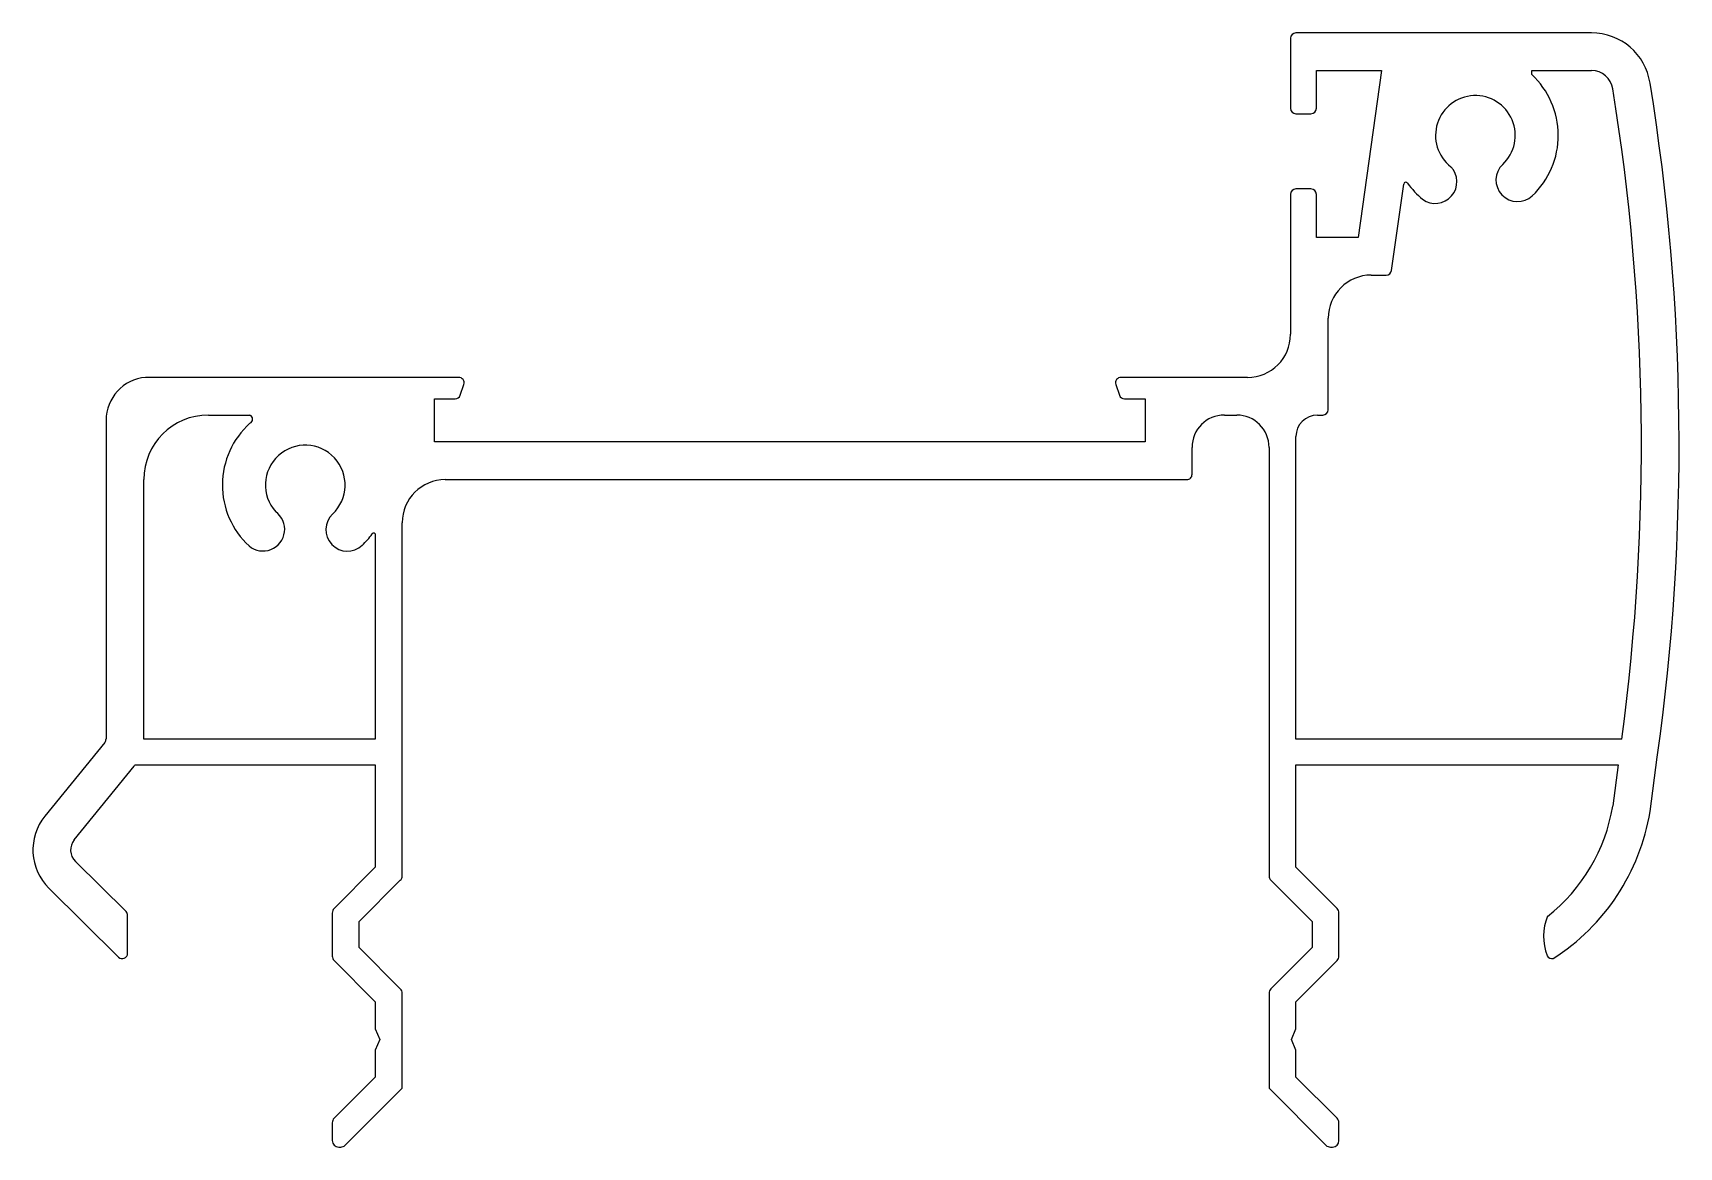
# Model space of a CAD drawing. Extents: x 683.1 to 759.6, y 818.3 to 870.
import ezdxf

# ---------------------------------------------------------------- set-up
doc = ezdxf.new("R2010")
doc.units = 0
doc.layers.get('0').update_dxf_attribs({"linetype": 'CONTINUOUS'})

msp = doc.modelspace()

# ---------------------------------------------------------------- linework, layer by layer
for p, q in [((755.489, 870.039), (741.762, 870.039)), ((741.512, 869.789), (741.512, 866.538)), ((742.712, 868.289), (745.742, 868.289)), ((742.712, 866.538), (742.712, 868.289)), ((745.742, 868.289), (744.652, 860.544)), ((752.711, 868.104), (752.711, 868.289)), ((752.711, 868.289), (755.489, 868.289)), ((741.762, 866.288), (742.462, 866.288)), ((746.202, 859.006), (746.767, 863.019)), ((741.512, 862.541), (741.512, 856.039)), ((742.462, 862.791), (741.762, 862.791)), ((742.712, 860.544), (742.712, 862.541)), ((744.652, 860.544), (742.712, 860.544)), ((745.262, 858.791), (745.955, 858.791)), ((743.262, 852.539), (743.262, 856.791)), ((702.887, 854.039), (688.345, 854.039)), ((739.512, 854.039), (733.637, 854.039)), ((702.958, 853.21), (703.125, 853.71)), ((733.4, 853.71), (733.567, 853.21)), ((691.262, 852.289), (693.195, 852.289)), ((701.762, 853.039), (702.721, 853.039)), ((701.762, 851.039), (701.762, 853.039)), ((733.804, 853.039), (734.762, 853.039)), ((734.762, 853.039), (734.762, 851.039)), ((738.44, 852.289), (739.012, 852.289)), ((742.762, 852.289), (743.012, 852.289)), ((686.512, 852.046), (686.512, 837.246)), ((734.762, 851.039), (701.762, 851.039)), ((736.94, 849.539), (736.94, 850.789)), ((740.512, 850.789), (740.513, 830.891)), ((741.765, 837.239), (741.762, 851.289)), ((688.262, 837.239), (688.262, 849.289)), ((702.262, 849.289), (736.69, 849.289)), ((700.262, 830.891), (700.262, 847.289)), ((699.012, 846.771), (699.012, 837.239)), ((686.456, 837.088), (683.675, 833.665)), ((699.012, 837.239), (688.262, 837.239)), ((756.893, 837.242), (741.765, 837.239)), ((758.205, 833.872), (758.543, 836.392)), ((685.033, 832.561), (687.815, 835.984)), ((687.858, 836.039), (699.012, 836.039)), ((699.012, 836.039), (699.012, 831.285)), ((741.763, 836.038), (756.73, 836.039)), ((741.763, 831.285), (741.763, 836.038)), ((756.73, 836.039), (756.474, 834.131)), ((687.438, 829.226), (685.087, 831.556)), ((699.012, 831.285), (697.101, 829.373)), ((743.674, 829.373), (741.763, 831.285)), ((683.856, 830.312), (687.087, 827.112)), ((698.263, 828.768), (700.175, 830.679)), ((740.601, 830.679), (742.512, 828.768)), ((687.512, 827.289), (687.512, 829.049)), ((697.013, 829.161), (697.013, 827.162)), ((698.263, 827.556), (698.263, 828.768)), ((742.512, 828.768), (742.512, 827.556)), ((743.762, 827.163), (743.762, 829.161)), ((700.175, 825.644), (698.263, 827.556)), ((742.512, 827.556), (740.6, 825.644)), ((697.101, 826.95), (699.013, 825.038)), ((741.762, 825.038), (743.674, 826.95)), ((699.013, 825.038), (699.013, 823.788)), ((700.263, 821.02), (700.263, 825.432)), ((740.512, 825.432), (740.512, 821.021)), ((741.762, 823.788), (741.762, 825.038)), ((699.013, 823.788), (699.223, 823.288)), ((699.223, 823.288), (699.013, 822.788)), ((741.552, 823.288), (741.762, 823.788)), ((741.762, 822.788), (741.552, 823.288)), ((699.013, 822.788), (699.013, 821.538)), ((741.762, 821.538), (741.762, 822.788)), ((699.013, 821.538), (697.101, 819.626)), ((697.619, 818.376), (700.263, 821.02)), ((740.512, 821.021), (743.157, 818.376)), ((743.674, 819.626), (741.762, 821.538)), ((697.013, 819.414), (697.013, 818.588)), ((743.762, 818.588), (743.762, 819.414)), ((697.313, 818.288), (697.406, 818.288)), ((743.369, 818.288), (743.462, 818.288))]:
    msp.add_line(p, q)
for centre, radius, start, end in [((741.762, 869.789), 0.25, 90, 180), ((755.489, 867.289), 2.75, 8.85088, 90), ((750.096, 865.279), 3.85, 313.32533, 47.21568), ((755.489, 867.289), 1, 8.85088, 90), ((654.408, 850.932), 105.146, 352.05131, 9.18312), ((750.096, 865.279), 1.85, 313.32533, 231.87973), ((654.408, 850.932), 103.396, 352.39126, 9.1887), ((741.762, 866.538), 0.25, 180, 270), ((742.462, 866.538), 0.25, 270, 0), ((748.232, 863.125), 1.005, 234.2111, 44.01965), ((752.052, 863.206), 1, 133.32533, 313.32533), ((746.866, 863.005), 0.1, 35.15077, 171.98376), ((750.096, 865.279), 3.85, 215.15077, 230.4433), ((741.762, 862.541), 0.25, 90, 180), ((742.462, 862.541), 0.25, 0, 90), ((745.262, 856.791), 2, 90, 180), ((745.955, 859.041), 0.25, 270, 351.98376), ((739.512, 856.039), 2, 270, 0), ((688.512, 852.046), 2, 94.7975, 180), ((702.887, 853.789), 0.25, 341.56507, 90), ((733.637, 853.789), 0.25, 90, 198.43494), ((702.721, 853.289), 0.25, 270, 341.56507), ((733.804, 853.289), 0.25, 198.43494, 270), ((691.262, 849.289), 3, 90, 179.99175), ((693.109, 852.098), 0.209, 294.11005, 65.88995), ((738.44, 850.789), 1.5, 90, 180), ((739.012, 850.789), 1.5, 0, 90), ((742.762, 851.289), 1, 90, 180), ((743.012, 852.539), 0.25, 270, 0), ((695.762, 849.039), 3.85, 131.8341, 227.34571), ((695.762, 849.039), 1.85, 313.32533, 222.02399), ((702.262, 847.289), 2, 90, 180), ((736.69, 849.539), 0.25, 269.99656, 0.00143), ((693.798, 846.983), 1.008, 230.26774, 54.19194), ((697.718, 846.966), 1, 133.32533, 313.32533), ((695.762, 849.039), 3.85, 313.32533, 323.91642), ((698.943, 846.717), 0.0881, 38.14117, 141.85883), ((686.262, 837.246), 0.25, 320.90342, 0), ((686.262, 837.246), 2, 320.90342, 322.90405), ((748.321, 835.489), 8.265, 308.33139, 350.5399), ((685.615, 832.088), 2.5, 140.90342, 225.26717), ((748.321, 835.489), 10.015, 302.50755, 350.7052), ((685.615, 832.088), 0.75, 140.90342, 225.26717), ((699.962, 830.891), 0.3, 315, 0), ((740.813, 830.891), 0.3, 180.00089, 225), ((697.313, 829.161), 0.3, 135, 180), ((743.462, 829.161), 0.3, 0, 45), ((687.262, 829.049), 0.25, 0, 45.26717), ((755.64, 828.076), 2.382, 157.01178, 202.10856), ((687.262, 827.289), 0.25, 225.26717, 0), ((697.313, 827.162), 0.3, 180, 225), ((743.462, 827.163), 0.3, 315, 0), ((753.658, 827.289), 0.25, 206.09218, 280.52517), ((699.963, 825.432), 0.3, 0, 45), ((740.812, 825.432), 0.3, 135, 180), ((697.313, 819.414), 0.3, 135, 180), ((743.462, 819.414), 0.3, 0, 45), ((697.313, 818.588), 0.3, 180, 270), ((697.406, 818.588), 0.3, 270, 315), ((743.369, 818.588), 0.3, 225, 270), ((743.462, 818.588), 0.3, 270, 0)]:
    msp.add_arc(centre, radius, start, end)

doc.saveas('drawing.dxf')
